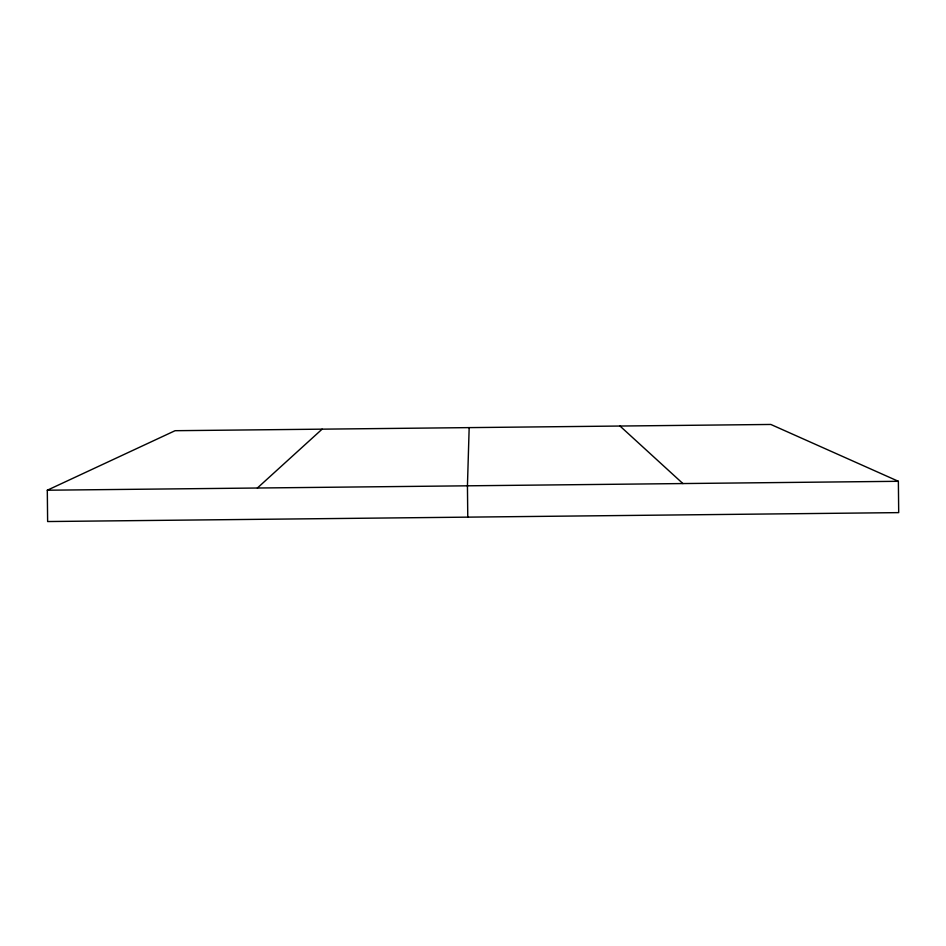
<?xml version="1.0" encoding="UTF-8"?>
<svg xmlns="http://www.w3.org/2000/svg" width="946" height="946" viewBox="0 0 946 946"><rect width="100%" height="100%" fill="white"/><g stroke="black" fill="none" stroke-linecap="round" stroke-linejoin="round"><path stroke-width="1.42" d="M469.169 427.616L467.442 485.818L467.773 517.143M257.371 488.018L322.125 429.153M47.3 490.217L175.081 430.702L770.824 424.458L898.369 481.301L898.7 512.626L47.631 521.542L47.3 490.217L898.369 481.301M619.997 426.043L682.906 483.56"/></g></svg>
